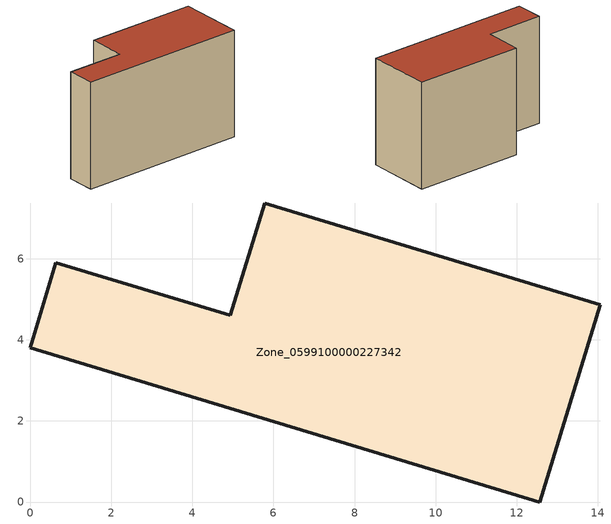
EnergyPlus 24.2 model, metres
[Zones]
Zone_0599100000227342
 floor ground (C_G): 12.57,0 0,3.81 0.63,5.91 4.93,4.61 5.78,7.38 14.06,4.87 z0
 wall outside (C_F): 12.57,0 14.06,4.87 5.78,7.38 4.93,4.61 0.63,5.91 0,3.81 12.57,0 z0:8.34
 roof outside (C_R): 0,3.81 12.57,0 14.06,4.87 5.78,7.38 4.93,4.61 0.63,5.91 z8.34
[BUILDING]
Pand.0599100000227342: North Axis=0; Terrain=City; Loads Convergence Tolerance Value=0.04; Temperature Convergence Tolerance Value=0.4; Solar Distribution=FullExterior; Maximum Number of Warmup Days=25; Minimum Number of Warmup Days=1
[Site:Location]
Rotterdam.The.Hague.AP_ZH_NLD Design_Conditions: Latitude=51.96; Longitude=4.45; Time Zone=1; Elevation=-4.5
[SITE:GROUNDTEMPERATURE:BUILDINGSURFACE]
18, 18, 18, 18, 18, 18, 18, 18, 18, 18, 18, 18
[MATERIAL] Thermal Absorptance=0.9; Solar Absorptance=0.7; Visible Absorptance=0.7
Name | Roughness | Thickness | Conductivity | Density | Specific Heat
G.TI.1975-1991 | MediumSmooth | 0.15 | 0.288461 | 540 | 1210
F.TI.1975-1991 | Rough | 0.3 | 0.230769 | 1920 | 840
R.TI.1975-1991 | MediumRough | 0.2 | 0.153846 | 1500 | 1000
[CONSTRUCTION]
C_G: G.TI.1975-1991
C_F: F.TI.1975-1991
C_R: R.TI.1975-1991
[ZONE]
Zone_0599100000227342: Type=1; Multiplier=1; Ceiling Height=Autocalculate; Volume=Autocalculate; Floor Area=autocalculate; Part of Total Floor Area=Yes
[ZONEINFILTRATION:DESIGNFLOWRATE]
Infil_Zone_0599100000227342: Zone or ZoneList or Space or SpaceList=Zone_0599100000227342; Schedule=AlwaysOn; Design Flow Rate Calculation Method=Flow/Area; Flow Rate per Floor Area=0.003; Constant Term Coefficient=1; Temperature Term Coefficient=0; Velocity Term Coefficient=0; Velocity Squared Term Coefficient=0
[HVACTEMPLATE:ZONE:IDEALLOADSAIRSYSTEM]
Zone_0599100000227342: Maximum Heating Supply Air Temperature=50; Minimum Cooling Supply Air Temperature=13; Maximum Heating Supply Air Humidity Ratio=0.0156; Minimum Cooling Supply Air Humidity Ratio=0.0077; Heating Limit=NoLimit; Cooling Limit=NoLimit; Dehumidification Control Type=ConstantSensibleHeatRatio; Cooling Sensible Heat Ratio=0.7; Dehumidification Setpoint=60; Humidification Control Type=None; Humidification Setpoint=30; Outdoor Air Method=None; Outdoor Air Flow Rate per Person=0.00944; Outdoor Air Flow Rate per Zone Floor Area=0; Outdoor Air Flow Rate per Zone=0; Demand Controlled Ventilation Type=None; Outdoor Air Economizer Type=NoEconomizer; Heat Recovery Type=None; Sensible Heat Recovery Effectiveness=0.7; Latent Heat Recovery Effectiveness=0.65
[ZONECONTROL:THERMOSTAT]
ThermostatControl_Zone_0599100000227342: Zone or ZoneList=Zone_0599100000227342; Control Type Schedule=DualSetpointControlType; Control 1=Thermostat_Zone_0599100000227342; Temperature Difference Between Cutout And Setpoint=0
[THERMOSTATSETPOINT:DUALSETPOINT]
Thermostat_Zone_0599100000227342: Heating Setpoint Temperature Schedule=HeatingSetpoint_Zone_0599100000227342; Cooling Setpoint Temperature Schedule=CoolingSetpoint_Zone_0599100000227342
[SCHEDULE:COMPACT]
HeatingSetpoint_Zone_0599100000227342: Through: 12/31, For: AllDays, Until: 24:00, 21
CoolingSetpoint_Zone_0599100000227342: Through: 12/31, For: AllDays, Until: 24:00, 24
DualSetpointControlType: Through: 12/31, For: AllDays, Until: 24:00, 4
AlwaysOn: Through: 12/31, For: AllDays, Until: 24:00, 1
